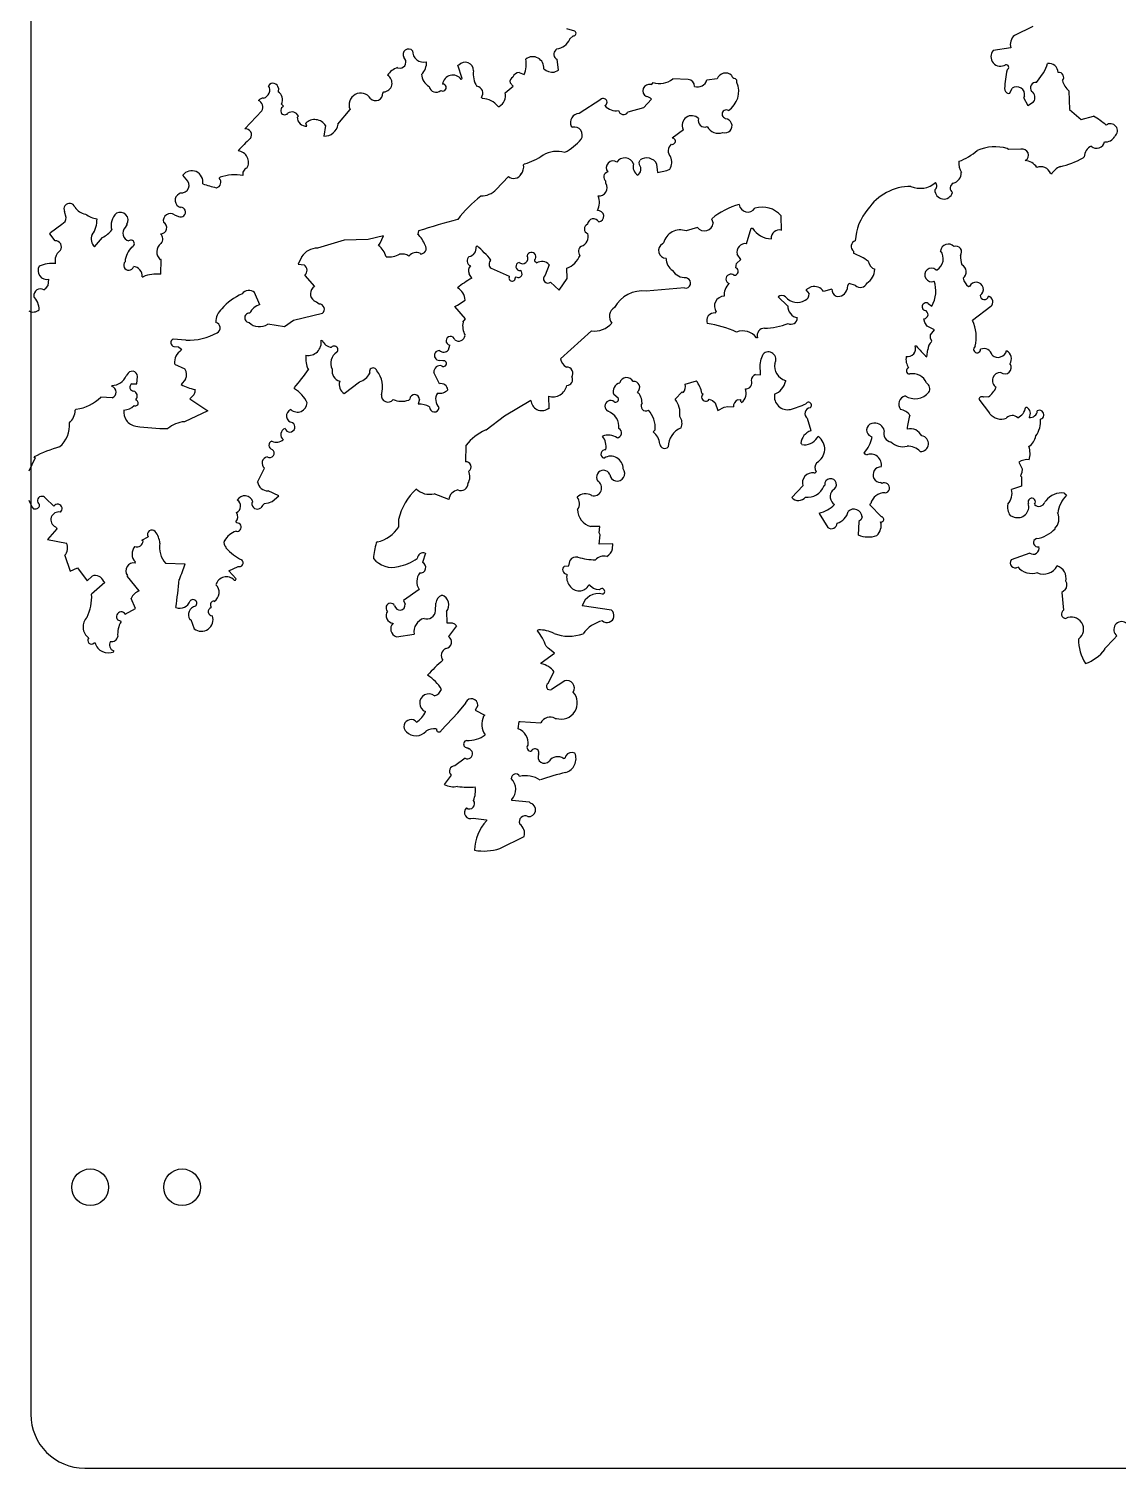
# Model space of a CAD drawing. Extents: x -202 to 608, y -413 to 413.
# Drawn here: x 203.1 to 303.9, y -412.5 to -279.3 of the extents above; entities that cross this region are included whole.
import ezdxf

# ---------------------------------------------------------------- set-up
doc = ezdxf.new("R2010")
doc.units = 0
doc.layers.get('0').update_dxf_attribs({"linetype": 'CONTINUOUS'})

msp = doc.modelspace()

# ---------------------------------------------------------------- linework, layer by layer
at = {"color": 7, "linetype": 'CONTINUOUS'}
for p, q in [((203.25, 407.5), (203.25, -407.5)), ((253.59, -279.52), (252.84, -279.29)), ((295.98, -279.08), (294.28, -279.9)), ((253.11, -280.24), (253.45, -279.93)), ((293.92, -281.06), (292.3, -281.29)), ((251.82, -281.24), (251.92, -281.15)), ((252.07, -283.12), (251.94, -282.1)), ((237.19, -282.89), (237.42, -282.94)), ((242.75, -282.64), (242.84, -282.64)), ((243.17, -283.88), (242.75, -282.64)), ((248.45, -283.34), (248.91, -283.53)), ((251.68, -283.29), (252.07, -283.12)), ((296.31, -284.25), (296.96, -283.37)), ((226.16, -284.77), (226.13, -285.11)), ((243.07, -283.98), (243.17, -283.88)), ((247.13, -285.21), (247.88, -284.61)), ((247.88, -284.61), (247.6, -284.3)), ((260.82, -284.26), (260.64, -284.46)), ((264.08, -283.98), (262.64, -283.92)), ((266.76, -283.91), (265.81, -284.03)), ((268.58, -284.05), (268.42, -283.89)), ((268.59, -284.25), (268.58, -284.05)), ((293.84, -285.23), (294.04, -284.78)), ((299.31, -285.03), (299.35, -286.76)), ((226.44, -286.25), (226.64, -286.44)), ((235.82, -285.23), (235.91, -285.13)), ((244.94, -285.65), (245.04, -285.74)), ((255.98, -285.83), (254, -287.13)), ((260.67, -285.8), (259.93, -286.59)), ((293.68, -285.29), (293.84, -285.23)), ((295.2, -285.53), (295.1, -285.63)), ((295.1, -285.63), (295.51, -286.38)), ((295.51, -286.38), (296.04, -286.04)), ((223.05, -288.55), (224.64, -286.88)), ((226.64, -286.44), (226.55, -286.54)), ((228.01, -287.36), (227.92, -287.46)), ((231.67, -288.12), (232.79, -286.75)), ((246.5, -286.47), (246.59, -286.47)), ((259.93, -286.59), (258.5, -287.01)), ((267.53, -287.63), (267.44, -287.53)), ((299.35, -286.76), (300.43, -287.69)), ((300.43, -287.69), (301.58, -287.37)), ((228.8, -288.3), (228.7, -288.01)), ((230.53, -288.25), (230.36, -289.21)), ((253.26, -288.3), (253.36, -288.4)), ((262.59, -289.39), (263.63, -288.6)), ((293.7, -290.46), (293.6, -290.37)), ((259.54, -291.63), (259.64, -291.43)), ((259.58, -291.87), (259.54, -291.63)), ((294.85, -290.43), (293.7, -290.46)), ((300.72, -291.13), (300.63, -291.23)), ((217.62, -293.21), (217.32, -292.83)), ((220.68, -293.12), (220.78, -293.02)), ((247.44, -292.97), (246.32, -294.15)), ((248.94, -291.78), (248.85, -291.88)), ((261.16, -291.81), (261.24, -292.59)), ((261.24, -292.59), (262.11, -292.39)), ((262.11, -292.39), (262.39, -292.27)), ((297.7, -292.75), (297.6, -292.66)), ((256.47, -293.59), (256.47, -293.39)), ((216.98, -294.57), (217.08, -294.47)), ((206.52, -296.74), (206.38, -296.2)), ((216.56, -296.5), (216.92, -296.65)), ((266.25, -296.87), (266.38, -297.28)), ((272.71, -297.94), (272.67, -296.6)), ((205, -298.25), (205.09, -298.15)), ((205.5, -298.91), (205, -298.25)), ((205.09, -298.15), (206.13, -297.36)), ((212.16, -297.38), (211.98, -297.68)), ((239.14, -297.99), (239.05, -298.28)), ((264.93, -297.67), (263.88, -297.99)), ((269.48, -299.18), (269.92, -297.73)), ((269.92, -297.73), (270.02, -297.73)), ((209.16, -299.48), (209.9, -298.6)), ((232.25, -298.85), (229.78, -299.59)), ((234.46, -298.79), (232.25, -298.85)), ((235.89, -298.46), (234.46, -298.79)), ((235.43, -299.34), (235.59, -299.14)), ((235.59, -299.14), (235.89, -298.46)), ((244.45, -299.48), (244.55, -299.38)), ((261.8, -299.1), (261.71, -299.2)), ((205.55, -301.02), (205.54, -300.45)), ((215.33, -300.65), (215.23, -300.66)), ((215.27, -302), (215.33, -300.65)), ((228.32, -300.37), (228, -301.08)), ((249.86, -300.67), (249.86, -300.77)), ((249.86, -300.77), (250.06, -300.95)), ((268.51, -301.18), (268.56, -301.02)), ((268.56, -301.02), (268.94, -300.63)), ((268.94, -300.63), (268.6, -300.14)), ((279.38, -299.87), (279.38, -300.06)), ((213.55, -302.24), (213.64, -302.23)), ((228, -301.08), (228.54, -301.14)), ((228.6, -302.11), (229.49, -303.15)), ((244.05, -302.37), (243.8, -301.96)), ((245.85, -301.45), (247.5, -302.18)), ((247.5, -302.18), (247.5, -302.27)), ((248.08, -302.35), (248.17, -302.25)), ((251.21, -301.12), (250.85, -302.08)), ((252.88, -302.41), (252.85, -301.45)), ((263.91, -302.3), (264, -302.4)), ((268.49, -301.41), (268.51, -301.18)), ((287, -301.58), (287.1, -301.58)), ((204.47, -303.44), (204.69, -303.27)), ((204.69, -303.27), (204.85, -303.03)), ((204.85, -303.03), (204.92, -302.47)), ((224.46, -304.82), (223.95, -303.68)), ((251.35, -302.74), (252.14, -303.49)), ((252.14, -303.49), (252.88, -302.41)), ((263.74, -303.27), (260.2, -303.56)), ((275.47, -303.17), (274.97, -303.44)), ((274.97, -303.44), (275.26, -303.82)), ((277.36, -303.38), (276.6, -303.59)), ((279.56, -303.03), (278.98, -302.85)), ((290.02, -303.13), (290.11, -303.12)), ((242.49, -305), (242.73, -304.85)), ((243.48, -306.12), (242.49, -305)), ((242.73, -304.85), (242.97, -304.7)), ((242.97, -304.7), (243.2, -304.55)), ((243.2, -304.55), (243.44, -304.4)), ((272.39, -304.09), (273.28, -304.93)), ((286.29, -304.7), (286.61, -304.95)), ((292.08, -304.99), (290.39, -306.28)), ((227.57, -306.27), (226.72, -306.87)), ((230.23, -305.62), (227.57, -306.27)), ((243.24, -306.43), (243.48, -306.12)), ((266.58, -305.59), (266.68, -305.49)), ((285.98, -306.48), (285.88, -306.12)), ((226.72, -306.87), (225.18, -306.62)), ((255.12, -307.24), (252.26, -309.82)), ((286.2, -306.8), (285.98, -306.48)), ((286.87, -307.15), (286.2, -306.8)), ((286.49, -307.92), (286.5, -307.62)), ((286.5, -307.62), (286.87, -307.15)), ((217.61, -308.09), (216.44, -308.02)), ((216.5, -308.68), (216.92, -308.72)), ((216.92, -308.72), (217.09, -308.86)), ((217.09, -308.86), (217.19, -309.04)), ((230.11, -308.12), (230.21, -308.11)), ((241.9, -309), (242.02, -308.56)), ((270.48, -307.88), (270.39, -307.88)), ((285.08, -308.63), (285.18, -308.63)), ((286.17, -309.66), (286.24, -308.98)), ((286.61, -308.21), (286.49, -307.92)), ((216.55, -310.31), (217.52, -310.76)), ((241.38, -310.02), (241.05, -309.98)), ((270.75, -310.35), (270.84, -309.86)), ((270.77, -311.32), (270.75, -310.35)), ((270.84, -309.86), (271, -309.4)), ((212.16, -311.29), (212.07, -311.39)), ((213.05, -312.13), (213.13, -311.46)), ((217.58, -311.71), (217.18, -312.21)), ((241.06, -312.13), (240.55, -311.09)), ((270.31, -311.28), (270.77, -311.32)), ((210.75, -312.29), (210.75, -312.38)), ((212.59, -312.14), (213.05, -312.13)), ((218.43, -312.92), (218.34, -313.16)), ((218.44, -312.65), (218.43, -312.92)), ((227.64, -312.6), (227.64, -312.5)), ((232.26, -313.05), (233.67, -311.95)), ((262.87, -313.55), (263.52, -312.87)), ((263.52, -312.87), (263.62, -312.96)), ((263.79, -312.19), (264.84, -311.87)), ((265.35, -313.01), (265.45, -313.1)), ((273.09, -311.84), (273.09, -311.93)), ((210.78, -313.44), (209.73, -313.37)), ((213, -313.67), (212.99, -313.57)), ((218.34, -313.16), (217.98, -313.53)), ((217.98, -313.53), (219.64, -314.64)), ((238.22, -313.65), (238.31, -313.55)), ((239.22, -313.6), (239.09, -314.01)), ((249.53, -313.68), (247.09, -315.14)), ((251.16, -313.3), (251.19, -314.45)), ((257.59, -313.46), (257.2, -313.13)), ((266.03, -313.56), (266.33, -313.68)), ((266.33, -313.68), (266.57, -313.9)), ((266.57, -313.9), (266.83, -314.6)), ((266.83, -314.6), (267.41, -314.29)), ((267.41, -314.29), (267.74, -314.24)), ((267.74, -314.24), (268.26, -314.27)), ((268.65, -313.63), (268.91, -313.58)), ((290.97, -313.56), (291.97, -314.87)), ((291.87, -313.34), (291.43, -313.39)), ((295.31, -314.3), (295.41, -314.3)), ((207.46, -314.49), (207.36, -314.59)), ((219.64, -314.64), (217.46, -315.65)), ((247.09, -315.14), (245.39, -316.43)), ((251.19, -314.45), (251.1, -314.45)), ((275.1, -315.33), (275.42, -316.47)), ((245.39, -316.43), (245.3, -316.43)), ((261.03, -316.39), (260.84, -316.58)), ((276.01, -317.13), (276.1, -317.03)), ((281.09, -317.09), (280.82, -316.93)), ((243.51, -317.82), (243.46, -319.35)), ((274.49, -317.65), (274.59, -317.74)), ((203.65, -319), (203.07, -320.24)), ((203.55, -318.91), (203.65, -319)), ((280.46, -318.64), (280.37, -318.54)), ((280.56, -318.73), (280.46, -318.64)), ((294.68, -319.4), (294.99, -320)), ((224.23, -321.23), (224.87, -319.96)), ((275.81, -320.4), (275.72, -320.4)), ((275.91, -320.3), (275.81, -320.4)), ((294.96, -320.34), (294.81, -320.65)), ((294.81, -320.65), (294.91, -320.74)), ((294.91, -320.74), (294.91, -320.83)), ((294.91, -320.83), (294.92, -321.03)), ((294.92, -321.03), (294.92, -321.22)), ((294.99, -320), (294.96, -320.34)), ((226.19, -322.52), (225.21, -322.06)), ((241.93, -322.85), (240.57, -322.31)), ((274.69, -321.58), (273.67, -322.66)), ((276.61, -321.62), (276.71, -321.52)), ((281.98, -321.38), (281.88, -321.29)), ((294.93, -321.6), (293.98, -321.91)), ((294.92, -321.22), (294.93, -321.41)), ((294.93, -321.41), (294.93, -321.6)), ((298.88, -322.26), (298.98, -322.35)), ((298.98, -322.35), (299.08, -322.45)), ((203.5, -323.7), (203.68, -323.7)), ((204.61, -322.72), (205.4, -323.47)), ((223.8, -323.06), (223.71, -323.16)), ((224.86, -323.22), (225.24, -323.16)), ((225.24, -323.16), (225.6, -323.02)), ((225.6, -323.02), (226.19, -322.52)), ((280.88, -323.33), (280.97, -323.23)), ((281.97, -324.45), (280.88, -323.33)), ((297.08, -323.08), (297.18, -322.98)), ((222.32, -325.02), (222.22, -324.93)), ((237.28, -324.69), (237.26, -325.04)), ((237.26, -325.04), (237.29, -325.38)), ((276.2, -324.13), (277.01, -325.45)), ((279.87, -324.89), (279.81, -326.14)), ((280.07, -324.71), (279.87, -324.89)), ((280.16, -324.46), (280.07, -324.71)), ((293.86, -324.32), (294.23, -324.47)), ((205.65, -325.57), (204.81, -326.55)), ((205.55, -325.38), (205.64, -325.47)), ((205.64, -325.47), (205.65, -325.57)), ((213.54, -326.6), (214.11, -326.3)), ((255.9, -325.35), (255.06, -325.34)), ((255.85, -325.93), (255.9, -325.35)), ((255.92, -326.12), (255.85, -325.93)), ((255.85, -326.98), (255.92, -326.12)), ((204.81, -326.55), (206.55, -326.89)), ((213.64, -326.69), (213.54, -326.6)), ((221.33, -327.35), (221.33, -327.25)), ((235.32, -326.77), (235.22, -326.87)), ((257.1, -326.95), (255.85, -326.98)), ((257.07, -327.41), (257.1, -326.95)), ((206.39, -328.04), (206.9, -329.47)), ((212.93, -328.73), (212.92, -328.63)), ((215.71, -328.75), (217.53, -328.79)), ((239.76, -327.8), (239.49, -328.67)), ((252.64, -329.01), (253.03, -328.98)), ((253.03, -328.98), (253.15, -328.46)), ((295.68, -327.82), (293.97, -328.44)), ((206.9, -329.47), (207.57, -329.16)), ((207.57, -329.16), (208.46, -330.38)), ((208.46, -330.38), (208.93, -329.94)), ((212.19, -329.99), (212.19, -329.9)), ((213.28, -331.31), (212.19, -329.99)), ((221.58, -329.45), (222.43, -329.04)), ((222.27, -330.2), (221.58, -329.45)), ((222.08, -330.3), (222.18, -330.3)), ((222.18, -330.3), (222.27, -330.2)), ((210.1, -330.53), (208.88, -331.62)), ((210, -330.44), (210.1, -330.53)), ((239.18, -331.18), (237.73, -332.21)), ((255.33, -331.09), (254.9, -330.75)), ((255.59, -331.18), (255.33, -331.09)), ((255.87, -331.2), (255.59, -331.18)), ((298.97, -331.2), (298.65, -331.47)), ((298.65, -331.47), (298.79, -333.1)), ((212, -333.45), (212.95, -332.95)), ((212.95, -332.95), (212.54, -332)), ((219.95, -332.85), (219.94, -332.76)), ((237.73, -332.21), (237.89, -332.54)), ((240.7, -333.15), (240.73, -332.44)), ((256.98, -333.09), (254.28, -332.68)), ((211.6, -334.15), (211.28, -333.98)), ((217.96, -333.96), (218.06, -333.96)), ((218.06, -333.96), (218.37, -334.81)), ((241.73, -333.22), (241.76, -334.27)), ((241.76, -334.27), (242.24, -334.26)), ((242.24, -334.26), (242.45, -334.37)), ((242.45, -334.37), (242.63, -334.54)), ((237.09, -335.55), (238.72, -335.31)), ((242.63, -334.54), (241.89, -335.52)), ((250.12, -335), (250.21, -334.9)), ((303.47, -335.76), (303.75, -335.46)), ((209.1, -336.12), (209.2, -336.12)), ((210.94, -336.93), (210.94, -336.84)), ((251.11, -336.6), (250.93, -336.42)), ((251.71, -337.07), (251.11, -336.6)), ((302.63, -336.64), (302.91, -336.35)), ((302.63, -336.74), (302.63, -336.64)), ((302.91, -336.35), (303.19, -336.05)), ((303.19, -336.05), (303.47, -335.76)), ((250.49, -337.97), (251.71, -337.07)), ((250.49, -338.06), (250.49, -337.97)), ((251.12, -339.87), (251.66, -338.8)), ((252.65, -339.63), (251.42, -340.44)), ((242.75, -342.59), (243.49, -341.71)), ((243.49, -341.71), (243.49, -341.61)), ((244.61, -341.9), (244.37, -342.35)), ((244.37, -342.35), (245.25, -342.81)), ((241.23, -344.24), (242.75, -342.59)), ((245.25, -342.81), (245.16, -342.91)), ((248.35, -344.07), (248.43, -343.39)), ((248.43, -343.39), (248.53, -343.39)), ((248.53, -343.39), (250.45, -343.53)), ((251.78, -343.11), (251.88, -343.11)), ((243.7, -345.82), (243.8, -345.92)), ((243.44, -346.79), (242.5, -347.49)), ((252.65, -346.83), (252.55, -346.83)), ((252.75, -346.57), (252.65, -346.83)), ((242.14, -348.36), (241.49, -349.24)), ((247.77, -350.7), (247.76, -350.61)), ((249.4, -350.85), (247.77, -350.7)), ((249.5, -350.94), (249.4, -350.85)), ((244.17, -352.33), (245.42, -352.49)), ((245.42, -352.49), (245.42, -352.59)), ((246.64, -355.14), (248.91, -354.03)), ((208.25, -412.5), (602.75, -412.5))]:
    msp.add_line(p, q, dxfattribs=at)
for centre in [(208.75, -386.5), (217.25, -386.5)]:
    msp.add_circle(centre, 1.7, dxfattribs=at)
for centre, radius, start, end in [((253.48, -279.71), 0.221, 261.9852, 61.2847), ((251.72, -279.64), 1.52, 277.4621, 336.6338), ((294.97, -280.74), 1.09, 129.4449, 196.8059), ((237.38, -282.36), 0.581, 273.7938, 48.6148), ((238.21, -281.67), 0.514, 43.2431, 209.7639), ((239.6, -281.35), 1.02, 177.8482, 284.8058), ((238.35, -282.42), 1.52, 314.716, 3.1637), ((243.43, -283.15), 0.775, 357.841, 138.8873), ((246.46, -282.54), 2.64, 338.0111, 9.9329), ((249.69, -282.9), 1.03, 354.5136, 127.6801), ((252.14, -281.64), 0.508, 129.246, 246.5618), ((292.97, -281.86), 0.884, 139.6406, 302.3608), ((235.85, -284.31), 0.826, 274.3147, 60.7424), ((237.76, -284.64), 1.85, 108.0691, 145.0376), ((240.78, -283.43), 1.37, 182.7524, 240.8824), ((242.3, -284.52), 0.948, 35.2934, 172.886), ((246.27, -283.46), 2.09, 172.3049, 213.4331), ((248.46, -283.98), 0.638, 90.4468, 158.9707), ((251.57, -281.92), 1.38, 231.7861, 274.3257), ((267.55, -284.23), 0.85, 49.8075, 157.5072), ((268.43, -283.56), 0.336, 184.2832, 268.77), ((301.45, -285.05), 8.1, 165.8941, 178.2975), ((293.49, -282.85), 0.247, 294.4341, 100.8595), ((291.92, -280.78), 5.67, 332.8172, 342.3744), ((297.47, -283.32), 0.832, 358.7201, 100.4336), ((298.37, -283.78), 0.455, 317.7772, 98.4679), ((224.59, -284.96), 0.773, 285.5835, 31.3068), ((225.67, -284.82), 0.495, 5.6794, 147.7465), ((240.75, -284.5), 0.652, 192.1132, 311.0374), ((241.37, -284.73), 0.322, 233.4836, 92.7739), ((244.43, -285.25), 0.651, 322.0565, 81.0278), ((248.05, -284.18), 0.466, 113.7273, 195.1201), ((260.47, -285.02), 0.59, 73.4975, 246.0451), ((261.42, -282.4), 1.96, 252.3969, 308.6707), ((264.01, -284.64), 0.665, 0.5271, 83.7998), ((264.93, -283.76), 0.91, 253.1227, 343.1234), ((266.58, -285.06), 2.17, 304.1999, 21.9425), ((293.86, -284.81), 0.506, 179.9459, 249.156), ((294.47, -285.39), 0.743, 348.9902, 125.0553), ((296.24, -284.75), 0.504, 81.9864, 220.1195), ((295.49, -285.65), 0.676, 324.7468, 57.3385), ((300.56, -283.57), 1.93, 195.6654, 229.394), ((224.76, -286.25), 0.545, 86.8976, 143.6981), ((224.05, -286.54), 0.677, 330.5442, 65.978), ((225.68, -285.85), 0.867, 332.4409, 58.7532), ((233.78, -286.32), 1.08, 32.8514, 203.4021), ((235.16, -285.28), 0.661, 223.7635, 4.6032), ((245.04, -287.57), 1.82, 36.9262, 90.0545), ((246.05, -285.49), 1.12, 298.9022, 14.6655), ((256.22, -286.08), 0.35, 295.7877, 134.7117), ((257.37, -285.59), 1.28, 218.9993, 282.0469), ((260.14, -286.26), 0.708, 41.0756, 82.6659), ((226.75, -286.86), 0.38, 121.908, 320.8329), ((227.42, -287.64), 0.654, 24.8948, 124.8207), ((228.73, -287.48), 0.816, 178.1889, 274.93), ((229.51, -288.89), 1.2, 32.1978, 132.9814), ((253.99, -287.95), 0.815, 89.8849, 205.8602), ((258.1, -286.74), 0.481, 192.2189, 325.8487), ((264.4, -288.2), 0.873, 43.3842, 207.1152), ((265.61, -287.78), 0.6, 161.9681, 291.1497), ((267.6, -287.18), 0.387, 58.4524, 245.1882), ((267.49, -288.27), 0.646, 250.7504, 86.3783), ((298.29, -293.26), 6.74, 48.5713, 60.8154), ((223.12, -289.1), 0.556, 323.8068, 96.3293), ((230.42, -287.95), 1.27, 267.4463, 351.9922), ((253.54, -289.12), 0.743, 328.0628, 104.1405), ((266.87, -287.76), 1.19, 209.1554, 290.3639), ((303.14, -288.72), 0.652, 308.1536, 127.0268), ((243.09, -309.67), 28.13, 133.9735, 137.2528), ((250.56, -286.53), 4.68, 296.6009, 320.4862), ((263.02, -290.58), 0.791, 129.8891, 223.7009), ((262.6, -289.69), 0.295, 253.957, 90.257), ((292.46, -294.39), 4.18, 74.0943, 112.9777), ((301.8, -291.14), 1.08, 113.6551, 179.475), ((301.87, -289.6), 0.746, 227.7248, 349.5983), ((302.72, -288.83), 0.922, 262.5883, 333.6628), ((222.34, -291.64), 1.06, 328.9292, 84.594), ((247.63, -286.83), 5.12, 284.8907, 306.1533), ((251.96, -293.34), 2.71, 75.1021, 118.8978), ((257.11, -292.13), 0.614, 52.9041, 220.2148), ((258.21, -292.1), 0.864, 21.0035, 147.8647), ((260.24, -292.26), 1.03, 26.4805, 125.8186), ((261.33, -291.64), 1.23, 328.8947, 24.7022), ((290.81, -291.74), 1.69, 173.4264, 210.309), ((287.27, -286.48), 5.4, 290.0748, 311.1527), ((295, -290.98), 0.565, 298.1069, 104.979), ((295.1, -292.96), 1.5, 34.3994, 83.7819), ((296.66, -284.02), 8.23, 282.757, 298.8067), ((218.14, -293.46), 1.04, 349.7166, 142.7121), ((222.11, -296.75), 3.95, 78.6702, 109.6561), ((223.41, -292.71), 0.547, 106.8182, 196.8221), ((247.93, -292.37), 0.769, 230.5865, 332.6058), ((247.67, -292.01), 1.19, 322.5177, 6.3222), ((256.74, -293), 0.481, 102.2441, 235.8303), ((259.87, -292.05), 0.898, 162.8796, 240.2135), ((258.98, -292.27), 0.719, 308.4423, 33.4303), ((288.35, -292.61), 1, 285.0304, 0.7707), ((296.7, -293.02), 0.971, 21.7786, 111.7873), ((299.06, -293.48), 1.55, 111.9726, 151.8073), ((217.19, -293.77), 0.708, 260.8255, 52.7468), ((223.81, -279.36), 15.02, 251.971, 256.9468), ((220.33, -293.49), 0.512, 280.5407, 45.7111), ((244.92, -292.85), 1.91, 269.494, 317.2302), ((255.81, -293.99), 0.773, 264.4378, 31.2987), ((284.68, -298.64), 4.77, 89.9372, 146.3158), ((285.55, -291.87), 2.18, 246.6021, 310.768), ((286.6, -293.82), 0.479, 308.4002, 38.4544), ((287.73, -294.21), 0.834, 178.9368, 344.1675), ((288.83, -294.03), 0.508, 116.545, 233.8901), ((206.84, -295.96), 0.518, 18.7424, 207.9787), ((217.26, -295.17), 0.659, 114.392, 257.525), ((251.86, -303.81), 11.41, 127.6029, 142.9713), ((254.21, -295.36), 1.65, 333.3904, 21.5623), ((270.64, -302.24), 6.94, 105.3172, 129.2265), ((269.59, -295.47), 0.789, 185.9382, 327.3252), ((205.91, -296.78), 0.613, 290.3009, 3.458), ((208.57, -294.97), 1.49, 213.3768, 259.7635), ((209.85, -294.26), 2.67, 234.5919, 259.6426), ((206.98, -296.95), 2.4, 324.6945, 1.5586), ((212.2, -297.48), 1.52, 132.2069, 196.2105), ((211.52, -297.01), 0.735, 329.7098, 117.7844), ((216.19, -297.07), 0.68, 57.2405, 190.8277), ((217.13, -296.25), 0.445, 242.0071, 91.5579), ((261.1, -366.38), 71.83, 104.8024, 107.808), ((255.32, -297.44), 0.565, 30.2873, 173.4357), ((255.74, -296.63), 0.53, 276.7612, 96.7544), ((270.94, -298.06), 2.27, 40.1287, 107.5026), ((284.42, -299.17), 4.89, 139.4268, 176.8391), ((209.83, -298.75), 0.992, 154.9934, 227.0492), ((208.93, -296.56), 2.25, 295.3984, 323.469), ((212.51, -298.2), 0.745, 135.3401, 253.7694), ((215.27, -297.7), 0.562, 269.5562, 63.0597), ((214.82, -298.73), 0.65, 317.958, 46.7395), ((236.98, -300.43), 2.98, 21.927, 46.1347), ((253.96, -298.55), 0.875, 285.3319, 20.7681), ((254.94, -297.8), 0.466, 113.7211, 249.3973), ((263.35, -299.49), 1.59, 70.3954, 165.8568), ((265.58, -297.19), 0.805, 216.4455, 353.8163), ((271.83, -296.6), 2.13, 211.8399, 268.4263), ((272.49, -298.63), 0.728, 72.704, 187.7339), ((205.53, -299.47), 0.562, 325.6417, 93.5765), ((214.2, -301.05), 2.24, 135.3975, 174.5956), ((212.51, -299.17), 0.327, 287.6343, 128.6157), ((215.88, -299.94), 0.969, 127.1052, 227.6731), ((229.77, -301.33), 1.74, 89.7942, 146.8176), ((234.12, -300.98), 2.1, 16.7181, 51.3435), ((239.36, -299.62), 0.487, 261.3639, 37.7566), ((243.69, -299.59), 0.773, 278.675, 8.6983), ((236.69, -308.37), 11.94, 40.0379, 48.8391), ((254.52, -299.89), 0.592, 123.2883, 220.5457), ((262.04, -299.82), 0.707, 117.6852, 269.6306), ((269.37, -299.96), 0.793, 82.1066, 193.0439), ((279.7, -299.43), 0.547, 106.8027, 233.6888), ((288.15, -299.93), 0.724, 44.4351, 172.8874), ((288.83, -299.95), 0.547, 323.6941, 106.8102), ((205.26, -304.19), 3.19, 84.6474, 112.7255), ((206.67, -300.74), 1.17, 125.1376, 165.6026), ((212.31, -301.17), 0.466, 135.5176, 343.5918), ((236.36, -298.09), 2.3, 264.3629, 296.2503), ((237.6, -301.32), 1.19, 57.2248, 100.8415), ((238.9, -300.82), 0.827, 61.4556, 142.2787), ((244.14, -300.75), 0.515, 130.3786, 245.4252), ((246.13, -301.06), 0.479, 128.4475, 234.6876), ((248.53, -301.28), 0.389, 105.025, 272.3517), ((248.75, -300.54), 0.486, 227.8921, 28.9724), ((249.58, -300.38), 0.407, 313.3849, 170.2456), ((250.54, -301.75), 0.925, 43.0136, 121.1827), ((252.03, -299.39), 2.22, 291.8116, 336.7249), ((263.31, -300.58), 1.27, 177.775, 238.4727), ((276.23, -307.59), 8.16, 56.3807, 67.2521), ((281.66, -300.68), 0.922, 187.1044, 249.7578), ((286.49, -300.56), 1.19, 300.8528, 37.215), ((291.48, -300.4), 2.21, 176.5863, 199.2139), ((204.75, -301.66), 0.829, 150.216, 282.2956), ((212.72, -302.13), 0.833, 352.7422, 87.7052), ((214.93, -305.36), 3.38, 84.2318, 112.3091), ((228.2, -301.65), 0.611, 310.7859, 56.635), ((247.82, -309.31), 7.9, 118.5023, 130.0889), ((244.42, -301.68), 0.678, 136.535, 204.0752), ((247.79, -302.35), 0.294, 163.9656, 0.2314), ((248.36, -301.96), 0.346, 237.874, 57.8713), ((251.1, -302.41), 0.412, 127.106, 307.0964), ((263.8, -300.93), 1.38, 212.2902, 274.229), ((268.03, -302.45), 0.456, 51.7465, 247.3743), ((268.37, -301.74), 0.35, 260.3579, 70.8602), ((279.85, -301.53), 1.49, 300.4794, 359.4209), ((286.59, -302.06), 0.633, 49.1138, 293.4013), ((289.08, -301.79), 0.728, 306.7491, 65.1689), ((290.65, -302.17), 1.15, 190.3743, 236.7658), ((204.15, -303.98), 0.625, 59.087, 185.9617), ((223.44, -304.32), 0.816, 51.3177, 141.3251), ((229.91, -303.81), 0.787, 121.99, 233.9366), ((242.07, -304.46), 1.37, 2.7499, 60.882), ((259.87, -306.51), 2.97, 83.591, 151.1708), ((263.85, -302.83), 0.455, 255.8643, 70.3931), ((268.92, -303.95), 1.52, 134.7048, 183.1761), ((275.74, -304.19), 1.05, 34.7731, 104.3866), ((278.11, -303.37), 0.752, 180.3572, 242.2564), ((277.94, -303.19), 0.866, 258.4336, 347.073), ((279.34, -303.29), 0.567, 129.6825, 189.4747), ((280.01, -302.58), 0.638, 224.7606, 338.9671), ((284.18, -303.54), 2.81, 330.0627, 18.8075), ((290.72, -303.41), 0.669, 304.0737, 155.0734), ((202.11, -305.36), 1.93, 2.3213, 42.8779), ((224.87, -308.57), 5.19, 113.5298, 139.5768), ((224.85, -306.23), 1.47, 105.4605, 154.9809), ((229, -305.64), 1.27, 43.4884, 69.3074), ((229.94, -305.24), 0.479, 308.4234, 91.57), ((267.42, -304.95), 0.918, 90.8381, 216.138), ((272.74, -304.6), 0.625, 56.5254, 124.0356), ((274.17, -303.25), 1.36, 217.6897, 302.3034), ((274.44, -304.93), 1.15, 179.914, 256.9537), ((274.75, -303.91), 0.514, 286.2174, 9.7927), ((286.09, -305.01), 0.365, 56.6939, 248.374), ((291.48, -303.96), 0.389, 180.359, 348.5233), ((291.73, -304.57), 0.547, 309.4565, 76.282), ((203.48, -304.67), 0.828, 240.1546, 312.4479), ((221.94, -306.39), 1.56, 130.7127, 182.8619), ((223.48, -306.04), 0.434, 85.0255, 265.4172), ((257.76, -305.9), 0.963, 120.6768, 219.831), ((266.51, -306.3), 0.719, 84.2228, 201.583), ((273.6, -306.05), 0.576, 241.5746, 359.6489), ((285.88, -305.73), 0.389, 270.3548, 78.518), ((286.93, -307.86), 3.8, 347.6978, 24.5776), ((217.91, -302.86), 5.24, 266.7361, 299.5927), ((220.26, -306.96), 0.514, 297.6487, 76.8928), ((224.4, -305.44), 1.41, 227.3388, 303.097), ((242.84, -307.6), 0.592, 232.5641, 354.1583), ((245.04, -306.78), 1.83, 168.9198, 208.5175), ((255.4, -305.13), 2.13, 262.3563, 319.3484), ((264.47, -316.32), 9.85, 65.5072, 81.9745), ((269.12, -308.84), 1.59, 37.1707, 110.9021), ((271.13, -307.67), 0.676, 89.7165, 197.6598), ((271.03, -300.86), 6.14, 270.9316, 291.9224), ((216.54, -308.34), 0.339, 108.5217, 263.4302), ((217.91, -310.2), 1.37, 122.1207, 184.3994), ((228.92, -308.31), 1.21, 260.0412, 9.1315), ((231.22, -307.66), 1.11, 204.1456, 263.2251), ((231.33, -308.99), 0.339, 316.3005, 136.8175), ((241.46, -308.65), 0.565, 226.5612, 321.984), ((242.08, -308.16), 0.407, 12.8684, 260.2577), ((284.38, -308.88), 0.745, 259.5423, 19.6056), ((291.34, -303.7), 7.89, 218.6545, 229.0152), ((287.35, -309.03), 1.1, 132.1542, 177.8265), ((290.81, -308.95), 0.322, 120.8524, 0.3408), ((291.44, -309.67), 0.782, 12.7455, 113.1513), ((231.16, -309.77), 2.47, 173.7533, 205.6315), ((232.16, -310.23), 1.16, 120.2088, 208.205), ((241.06, -309.52), 0.458, 88.99, 269.1186), ((241.44, -310.27), 0.265, 237.4218, 103.0601), ((253.26, -309.68), 1.01, 187.8653, 243.8415), ((271.5, -309.88), 0.686, 328.6184, 135.9276), ((273.47, -310.48), 1.41, 170.0001, 254.0503), ((285.67, -309.86), 1.44, 170.0698, 213.663), ((292.74, -308.88), 0.814, 228.473, 346.544), ((293.39, -310.65), 0.582, 230.3343, 36.0515), ((293.09, -309.85), 0.892, 328.7699, 60.3518), ((210.78, -310.91), 1.38, 268.9324, 339.6584), ((212.63, -311.48), 0.5, 2.3401, 158.1596), ((216.56, -311.3), 1.1, 338.1061, 29.2885), ((213.89, -300.45), 18.28, 318.778, 325.4004), ((232.12, -310.95), 0.994, 169.7582, 253.8758), ((233.28, -310.54), 1.47, 285.4511, 334.9904), ((234.93, -311.02), 0.351, 11.5959, 203.4154), ((233.41, -312.47), 2.4, 343.6064, 39.2441), ((241.11, -311.02), 0.561, 69.6841, 187.1722), ((252.83, -311.18), 0.588, 325.5264, 91.874), ((252.85, -311.76), 0.528, 270.5398, 28.572), ((258.39, -312.23), 0.667, 26.3978, 165.529), ((270.5, -311.83), 0.584, 109.0563, 179.4774), ((284.56, -310.94), 0.294, 108.167, 273.9064), ((284.83, -312.64), 1.43, 24.1002, 100.295), ((292.96, -311.83), 0.733, 85.4744, 238.3381), ((210.6, -312.92), 0.553, 289.2195, 73.9022), ((212.78, -312.45), 0.362, 120.5064, 270.8666), ((212.63, -313.26), 0.475, 319.2948, 71.9099), ((218.99, -309.08), 3.62, 239.9002, 261.1453), ((226.14, -315.15), 2.96, 24.769, 59.5585), ((232.76, -312.22), 0.971, 161.3359, 238.6582), ((241.78, -313.59), 1.07, 146.5072, 224.789), ((241.1, -312.05), 0.973, 257.3066, 319.2114), ((241.2, -312.77), 0.648, 6.9573, 102.4263), ((251.54, -312), 1.35, 253.6824, 347.5455), ((257.92, -312.83), 0.782, 102.7434, 203.1469), ((259.06, -312.46), 0.535, 308.6247, 98.107), ((258.28, -313.93), 1.53, 0.0486, 43.0339), ((262.93, -312.4), 0.884, 320.9482, 14.0954), ((262.97, -313.39), 2.4, 9.1547, 39.1963), ((268.41, -313.02), 1.04, 305.8021, 23.1133), ((269.41, -312.05), 0.561, 265.9528, 23.4363), ((271.38, -311.48), 1.77, 292.8898, 345.2118), ((285.06, -311.84), 1.68, 237.5642, 319.545), ((285.81, -312.59), 0.625, 327.0725, 59.0713), ((290.63, -311.65), 2.1, 306.1733, 337.3409), ((207.03, -310.75), 3.76, 276.5355, 315.8356), ((211.77, -313.03), 1.54, 273.7216, 313.0003), ((212.94, -313.92), 0.26, 242.622, 76.8972), ((227.92, -313.85), 0.908, 227.6655, 356.5707), ((236.3, -313.24), 0.596, 170.9145, 323.3159), ((237.57, -311.85), 1.91, 245.5763, 289.9153), ((238.77, -313.6), 0.456, 359.3884, 174.5851), ((239.03, -316.57), 2.56, 63.9655, 88.6432), ((240.59, -314.31), 0.434, 175.225, 355.2219), ((250.54, -313.6), 1.02, 184.3928, 303.1109), ((256.89, -314.21), 0.522, 50.9581, 244.7809), ((257.36, -313.58), 0.265, 237.424, 27.8605), ((260.16, -314.2), 0.448, 141.629, 302.7008), ((261.26, -314.85), 2.06, 350.8463, 38.7529), ((265.7, -313.38), 0.38, 132.2921, 331.2234), ((268.95, -314.25), 0.689, 115.7991, 182.0352), ((269.25, -313.62), 0.339, 173.4558, 226.5476), ((273.27, -313.32), 1.22, 170.2552, 282.8692), ((271.04, -305.41), 9.44, 285.3921, 294.601), ((275.41, -314.9), 0.533, 95.0788, 234.6195), ((275.21, -314.13), 0.28, 302.5262, 150.5944), ((284.39, -314.05), 0.827, 106.6873, 214.3572), ((291.26, -313.64), 0.303, 55.7525, 163.1496), ((294.03, -314.11), 1.29, 294.5104, 351.2897), ((295.06, -314.88), 0.676, 326.5456, 59.1872), ((205.7, -314.52), 1.67, 312.2835, 357.7042), ((213.17, -314.76), 1.32, 171.0663, 261.0714), ((217.7, -318.41), 2.77, 94.9014, 129.3355), ((227.54, -315.11), 0.632, 111.6009, 262.5645), ((256.12, -316.14), 1.56, 354.6044, 69.4524), ((258.62, -316.21), 2.41, 355.7529, 42.4194), ((262.44, -315.81), 1.07, 336.9995, 36.5166), ((283.51, -315.82), 1.32, 34.6658, 81.0791), ((289.98, -316.82), 5.67, 162.0873, 175.0459), ((293.02, -314.1), 1.31, 216.2671, 292.6737), ((294.06, -315.83), 0.751, 47.2276, 135.3836), ((295.73, -314.61), 0.648, 260.7013, 356.1607), ((294.27, -315.57), 2.42, 324.7742, 3.6419), ((296.58, -315.01), 0.414, 284.0019, 120.2321), ((204.14, -315.97), 2.69, 311.495, 4.6299), ((215.93, -294.95), 21.33, 262.0189, 270.0482), ((227, -316.84), 0.613, 110.2925, 232.2113), ((227.23, -316.14), 0.463, 195.6702, 59.8228), ((247.44, -321.01), 5.05, 115.0094, 140.8813), ((256.7, -318.18), 1.3, 52.1032, 114.7652), ((254.87, -317.99), 1.62, 351.3582, 37.7686), ((257.44, -316.69), 0.466, 277.448, 60.6076), ((259.8, -317.87), 1.65, 5.1943, 51.0528), ((264.1, -317.97), 1.87, 111.0815, 180.3652), ((275.92, -317.83), 1.44, 110.4958, 173.0241), ((275.3, -318.19), 1.41, 298.6262, 55.3483), ((281.24, -316.43), 0.651, 87.7967, 230.0838), ((281.33, -316.69), 0.921, 13.4946, 94.4435), ((282.96, -316.75), 0.782, 159.9824, 260.3642), ((284.61, -317.52), 1.22, 27.1368, 102.8608), ((285.58, -317.68), 0.727, 267.1544, 80.7817), ((294.78, -316.7), 1.49, 303.3748, 349.767), ((209.54, -330.73), 13.25, 105.8447, 116.8743), ((225.36, -318.56), 0.412, 236.0259, 56.0214), ((225.67, -317.83), 0.395, 105.59, 257.5323), ((225.99, -316.52), 1.02, 245.4945, 308.0185), ((256.4, -318.63), 0.396, 79.3147, 255.7148), ((261.9, -317.67), 0.454, 186.5762, 315.4402), ((274.89, -316.49), 1.29, 256.4987, 330.2239), ((278, -316.46), 3.15, 318.5107, 348.4646), ((283.93, -316.4), 1.56, 225.3838, 285.0981), ((284.33, -319.66), 1.75, 46.1152, 89.7005), ((293.65, -318.61), 2.06, 343.97, 19.1496), ((225.26, -319.49), 0.611, 102.8685, 229.7501), ((243.52, -319.82), 0.47, 302.9477, 96.9425), ((256.91, -319.99), 1.15, 358.7605, 121.5012), ((276.5, -319.91), 0.707, 137.3499, 213.0924), ((280.97, -319.64), 0.992, 347.9609, 113.9568), ((295.43, -320.48), 1.32, 81.0662, 124.6766), ((242.65, -320.73), 1.23, 328.892, 24.701), ((256.24, -320.79), 0.645, 23.9594, 212.2941), ((257.51, -320.45), 0.694, 186.8884, 38.3043), ((275.56, -321.29), 0.91, 80.003, 198.0994), ((277.25, -321.46), 0.546, 289.9982, 186.1827), ((281.9, -320.56), 0.721, 86.7453, 268.7553), ((225.22, -321.06), 0.998, 189.3345, 269.8115), ((242.59, -325.91), 5.45, 132.2244, 167.0488), ((240.14, -320.62), 1.75, 226.1081, 284.2358), ((242.94, -322.97), 1.02, 99.7001, 173.4272), ((243.04, -321.35), 0.672, 246.2109, 358.8394), ((254.56, -323.38), 1.07, 56.5047, 134.7902), ((255.33, -321.78), 0.736, 255.6226, 61.0988), ((275.14, -321.06), 1.58, 261.9624, 339.2677), ((278.12, -322.57), 0.901, 138.9411, 236.5556), ((282.24, -323.54), 1.31, 88.0027, 166.1959), ((282.24, -321.77), 0.468, 276.2053, 123.7949), ((292.63, -322.29), 1.41, 315.8646, 15.3708), ((298.62, -324.03), 1.79, 81.6432, 143.9806), ((206.18, -321.72), 3.34, 201.0757, 216.3764), ((203.72, -323.37), 0.339, 263.4369, 9.6869), ((204.28, -322.97), 0.412, 37.1043, 236.0147), ((205.74, -323.7), 0.412, 307.0927, 146.0171), ((222, -323.46), 0.665, 296.5435, 57.051), ((223.05, -323.29), 0.787, 16.8016, 151.1343), ((224.21, -323.23), 0.504, 171.9797, 310.1164), ((227.08, -325.41), 3.11, 135.3126, 144.7279), ((253.06, -323.22), 0.959, 324.6967, 38.4317), ((274.28, -322.15), 0.797, 220.0791, 323.0385), ((275.4, -321.07), 3.15, 284.6571, 314.6118), ((295.06, -323.52), 1.44, 170.0701, 213.654), ((294.57, -323.51), 1.02, 250.3574, 16.6075), ((295.87, -323.07), 0.346, 319.6497, 204.5666), ((296.54, -322.92), 0.562, 222.4, 343.346), ((301.15, -324.5), 2.91, 135.218, 172.1068), ((205.83, -324.72), 0.715, 76.9916, 246.8231), ((221.66, -324.44), 0.741, 319.369, 31.0778), ((222.33, -325.41), 0.389, 258.0958, 90.7739), ((255.5, -323.74), 1.66, 181.2265, 254.573), ((277.33, -325.02), 0.532, 232.8707, 358.1765), ((277.48, -323.66), 1.43, 285.1365, 347.9792), ((279.41, -324.5), 0.756, 3.4985, 133.7893), ((280.66, -325.26), 1.27, 313.35, 15.2016), ((281.93, -324.69), 0.244, 259.937, 80.5764), ((297.09, -324.64), 1.29, 315.5472, 24.9475), ((214.46, -326.09), 0.414, 42.0343, 210.2397), ((213.08, -327.11), 2.13, 5.7535, 37.5705), ((222.9, -327.7), 2.02, 108.9032, 148.9776), ((234.61, -323.68), 3.18, 282.8721, 327.631), ((280.73, -323.93), 2.39, 247.2338, 289.4906), ((295.91, -323.66), 2.83, 278.0023, 318.1162), ((205.67, -327.35), 0.992, 316.0736, 28.121), ((213.66, -327.89), 1.04, 137.8134, 225.3143), ((213.08, -326.67), 0.559, 249.5919, 357.541), ((217.42, -327.29), 2.25, 170.1089, 220.4426), ((221.6, -326.86), 0.48, 155.0034, 234.6799), ((225.15, -323.81), 5.21, 222.7481, 242.8868), ((239.75, -328.39), 4.78, 161.42, 179.0861), ((256.1, -327.23), 0.99, 297.3623, 349.7521), ((296, -327.37), 0.547, 233.6852, 16.8185), ((296.42, -326.84), 0.395, 107.3178, 285.5467), ((212.78, -329.45), 0.738, 78.4326, 217.3087), ((201.52, -323.71), 16.8, 337.1169, 342.4012), ((222.55, -328.71), 0.351, 249.7016, 49.5565), ((236.67, -326.95), 2.18, 218.8021, 285.661), ((236.3, -324.38), 4.77, 281.6538, 304.6156), ((239.58, -328.36), 0.579, 72.2176, 174.9162), ((239.29, -329.14), 0.507, 263.7121, 66.0184), ((252.86, -329.35), 0.403, 124.0831, 268.8447), ((253.72, -328.87), 0.699, 77.5711, 144.3334), ((255.59, -322.25), 6.18, 253.8605, 269.2435), ((256.29, -329.14), 1.06, 75.8537, 137.7809), ((294.32, -328.72), 0.448, 141.6276, 302.6942), ((296.97, -328.36), 1.39, 245.5, 332.6724), ((297.85, -330.13), 1.19, 346.5662, 72.7012), ((209.22, -330.71), 0.824, 19.1142, 110.9416), ((95.88, -316.98), 121.84, 352.5197, 353.7503), ((221.36, -331.05), 1.04, 46.1967, 161.9802), ((240.32, -330.45), 1.35, 143.377, 212.5876), ((254.2, -330), 1.37, 169.4576, 215.865), ((295.88, -327.95), 1.74, 220.8109, 287.2597), ((204.65, -331.88), 4.24, 333.9712, 3.5415), ((213.76, -332.57), 1.35, 110.5838, 154.9137), ((219.73, -331.45), 0.956, 300.461, 48.4097), ((241.6, -332.52), 0.877, 109.7426, 174.5615), ((240.94, -332.62), 0.988, 322.473, 68.7263), ((253.98, -330.28), 1.03, 210.7823, 332.7534), ((255.76, -333.1), 1.54, 75.7823, 164.3438), ((256.09, -331.35), 0.264, 281.5827, 147.2241), ((298.47, -330.78), 0.653, 319.8481, 34.8592), ((217.04, -331.88), 1.03, 249.7669, 339.7513), ((218.66, -333.53), 0.822, 102.1682, 211.5391), ((218.27, -332.46), 0.346, 308.4764, 139.6275), ((220.06, -333.23), 0.39, 106.8175, 270.5562), ((220.16, -332.56), 0.295, 79.0331, 222.1687), ((236.54, -332.87), 0.419, 26.7954, 227.4091), ((237.4, -332.59), 0.492, 189.9765, 5.5962), ((209.36, -334.63), 1.27, 135.388, 233.46), ((211.63, -333.7), 0.447, 34.098, 218.0627), ((213.48, -335.28), 2.19, 148.9498, 186.3124), ((219.04, -333.96), 1.08, 231.8917, 18.6107), ((236.87, -333.59), 0.732, 145.8533, 262.5041), ((237.3, -334.83), 0.746, 135.4977, 253.6169), ((240.02, -335.11), 1.32, 106.8268, 188.9137), ((239.91, -333.11), 0.79, 249.3947, 356.7993), ((256.91, -337.15), 3.17, 103.9986, 143.6753), ((256.57, -333.59), 0.645, 228.1226, 51.0296), ((299.03, -333.45), 0.417, 124.0397, 267.1652), ((299.54, -334.85), 1.12, 306.8325, 118.2115), ((304.19, -334.88), 0.731, 329.9913, 232.5813), ((208.86, -335.89), 0.339, 137.1749, 315.9451), ((210.76, -335.45), 0.547, 256.3114, 352.7106), ((241.6, -336.04), 0.595, 275.815, 61.111), ((245.96, -338.31), 5.32, 20.8193, 38.447), ((250.16, -338.36), 3.46, 64.2072, 89.0569), ((253.04, -331.61), 3.89, 249.2891, 289.7399), ((210.43, -335.75), 1.29, 196.6309, 293.3641), ((211.07, -336.31), 0.547, 143.6752, 256.308), ((241.95, -337.29), 0.724, 113.2574, 217.5947), ((304.07, -335.9), 3.87, 177.7439, 213.4537), ((299.33, -334.07), 4.25, 290.8763, 321.0072), ((251.03, -348.93), 14.79, 130.7732, 138.4012), ((250.16, -339.89), 1.86, 36.0764, 79.6654), ((237.84, -342.49), 3.99, 31.1668, 57.7126), ((252.85, -340.3), 0.696, 328.1368, 107.0453), ((240.08, -341.69), 0.848, 52.2388, 248.9579), ((240.33, -340.07), 0.988, 285.5991, 338.7232), ((251.28, -340.14), 0.322, 120.8461, 295.4029), ((252.32, -341.67), 1.5, 252.7683, 41.9233), ((244.02, -341.88), 0.591, 358.6711, 152.4491), ((238.43, -343.86), 0.648, 37.8438, 229.2501), ((237.81, -341.65), 2.13, 301.9368, 337.2126), ((246.66, -343.65), 1.68, 153.7744, 215.7085), ((251.31, -343.94), 0.955, 60.5697, 154.441), ((238.89, -343.44), 1.27, 225.7943, 317.3257), ((240.57, -345.38), 1.32, 81.0704, 124.6692), ((241.02, -344.12), 0.244, 170.2577, 332.3381), ((243.62, -342.2), 2.96, 269.4669, 304.7035), ((247.84, -345.4), 1.43, 353.043, 68.7935), ((243.64, -345.49), 0.339, 99.291, 280.0907), ((243.65, -346.37), 0.473, 244.2358, 70.9513), ((249.5, -345.81), 0.339, 136.5599, 279.7128), ((249.9, -346.28), 0.365, 338.293, 158.4218), ((253.34, -347.02), 0.746, 69.919, 142.1487), ((252.35, -346.83), 1.35, 287.9077, 22.1623), ((242.49, -348), 0.507, 89.0958, 226.1023), ((250.77, -346.68), 0.589, 153.4777, 319.6563), ((252, -347.6), 0.947, 53.995, 145.3885), ((248.11, -348.64), 0.399, 23.7338, 187.4637), ((246.73, -349.67), 1.39, 317.9553, 45.1669), ((249.02, -351.05), 2.63, 58.4491, 102.0535), ((257.8, -369.61), 22.08, 103.1999, 109.5874), ((242.36, -347.44), 1.99, 244.3798, 281.2502), ((243.77, -342.9), 6.58, 261.0666, 275.3251), ((242.11, -349.8), 2.29, 336.8652, 8.7628), ((243.94, -351.82), 0.566, 131.1991, 293.8374), ((243.84, -351), 0.479, 234.6936, 38.4301), ((249.31, -351.56), 0.643, 264.354, 72.7776), ((248.23, -355.33), 3.92, 135.6879, 179.7559), ((248.98, -352.66), 0.535, 60.3502, 205.1449), ((247.85, -353.77), 1.09, 346.3179, 53.6765), ((245.14, -350.48), 4.9, 260.2462, 287.8992), ((208.25, -407.5), 5, 180, 270)]:
    msp.add_arc(centre, radius, start, end, dxfattribs=at)

doc.saveas('drawing.dxf')
